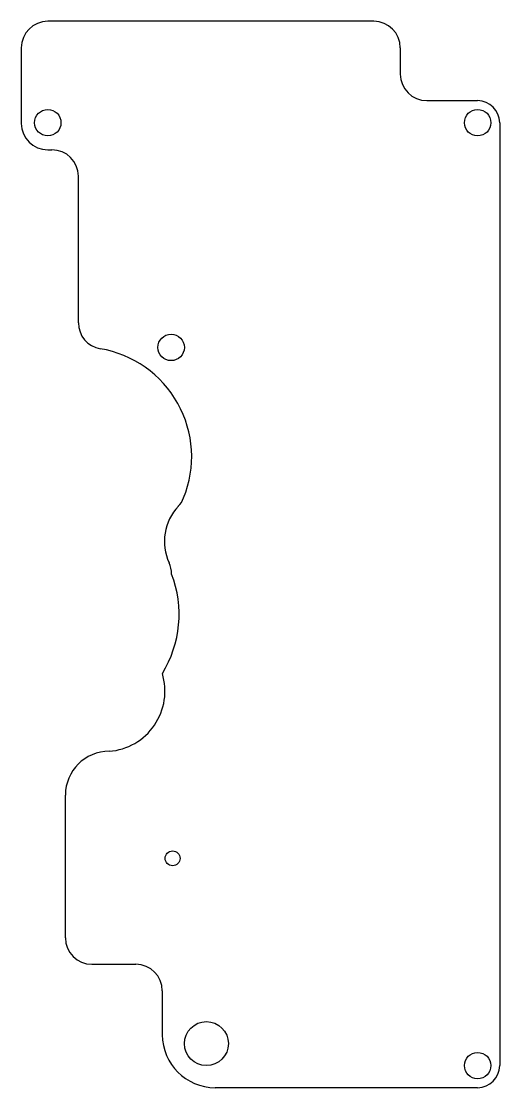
# Model space of a CAD drawing. Header units: millimetres. Extents: x -220 to -166, y 12 to 133.
import ezdxf

# ---------------------------------------------------------------- set-up
doc = ezdxf.new("R2010")
doc.units = ezdxf.units.MM
doc.layers.get('0').update_dxf_attribs({"color": 96, "lineweight": 25, "true_color": 0x008000})

msp = doc.modelspace()

# ---------------------------------------------------------------- linework, layer by layer
msp.add_line((-213.53, 98.8), (-213.53, 115.42))
at = {"flags": 128}
for points in [[(-180, 133), (-217, 133)], [(-220, 130), (-220, 121.42)], [(-177, 130), (-177, 127)], [(-174, 124), (-168.22, 124)], [(-165.72, 121.5), (-165.72, 14.5)], [(-217, 118.42), (-216.53, 118.42)], [(-215, 29), (-215, 45.2)], [(-212, 26), (-207, 26)], [(-204, 23), (-204, 18)], [(-168.22, 12), (-198, 12)]]:
    msp.add_lwpolyline(points, dxfattribs=at)
for centre, radius in [((-217, 121.5), 1.5), ((-168.22, 121.5), 1.5), ((-203, 96), 1.5), ((-202.84, 38.02), 0.845), ((-199, 17), 2.5), ((-168.22, 14.5), 1.5)]:
    msp.add_circle(centre, radius)
for centre, radius, start, end in [((-217, 130), 3, 90, 180), ((-180, 130), 3, 0, 90), ((-174, 127), 3, 180, 270), ((-168.22, 121.5), 2.5, 0, 90), ((-217, 121.42), 3, 180, 270), ((-216.53, 115.42), 3, 0, 90), ((-210.53, 98.8), 3, 180, 260.4423), ((-213.1, 83.59), 12.43, 337.9303, 80.4423), ((-204.36, 80.04), 3, 316.4565, 337.9303), ((-198, 74), 5.77, 136.4565, 205.0403), ((-205.95, 70.29), 3, 359.7465, 25.0403), ((-214.9, 65.7), 12.8, 328.424, 20.9223), ((-210.55, 57), 6.85, 274.3995, 16.9759), ((-210.03, 45.2), 4.97, 90, 180), ((-212, 29), 3, 180, 270), ((-207, 23), 3, 0, 90), ((-198, 18), 6, 180, 270), ((-168.22, 14.5), 2.5, 270, 0)]:
    msp.add_arc(centre, radius, start, end)

doc.saveas('drawing.dxf')
